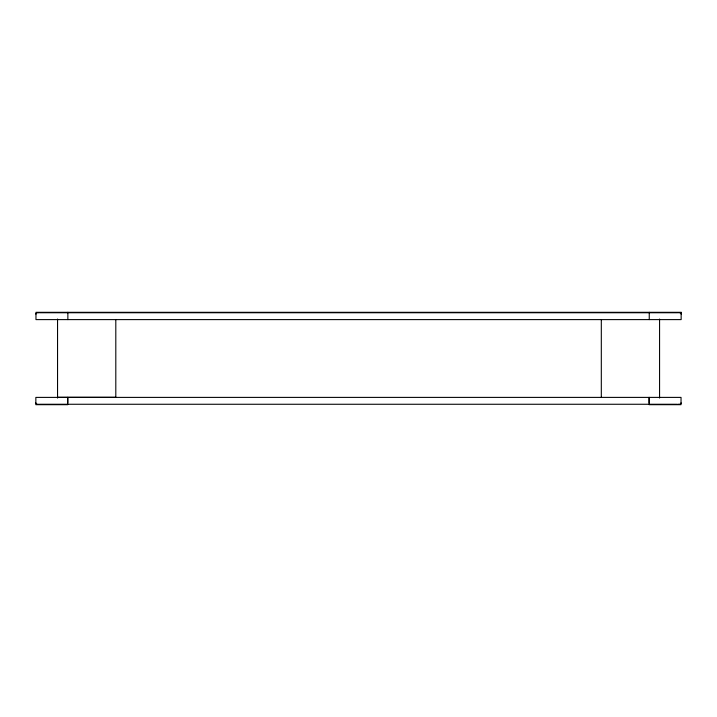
<?xml version="1.0" encoding="UTF-8"?>
<svg xmlns="http://www.w3.org/2000/svg" width="717" height="717" viewBox="0 0 717 717"><rect width="100%" height="100%" fill="white"/><g stroke="black" fill="none" stroke-linecap="round" stroke-linejoin="round"><path stroke-width="1.08" d="M67.748 402.829L67.748 397.397L67.748 404.684L35.85 404.684L35.85 397.397L681.033 397.397L681.033 404.684L649.136 404.684L649.136 397.397L649.136 402.829M39.399 312.746L677.717 312.746M677.529 404.263L39.345 404.263M57.548 397.281L115.804 397.281M659.568 319.02L659.568 398.078M649.252 312.316L649.252 319.603M601.312 319.603L601.312 397.397M115.804 319.603L115.804 397.397M67.864 312.316L67.864 319.603M57.548 319.02L57.548 398.078M38.118 404.012A1.47 1.47 0 0 1 36.513 404.056M36.217 403.814A1.47 1.47 0 0 1 35.814 402.873M681.069 402.864A1.47 1.47 0 0 1 680.8 403.635M680.361 404.038A1.47 1.47 0 0 1 678.757 403.994M35.931 314.136A1.47 1.47 0 0 1 36.2 313.365M36.639 312.962A1.47 1.47 0 0 1 38.243 313.006M678.882 312.988A1.47 1.47 0 0 1 680.487 312.944M680.783 313.186A1.47 1.47 0 0 1 681.186 314.127M681.15 312.316L35.967 312.316L35.967 319.603L681.15 319.603L681.15 312.316"/></g></svg>
